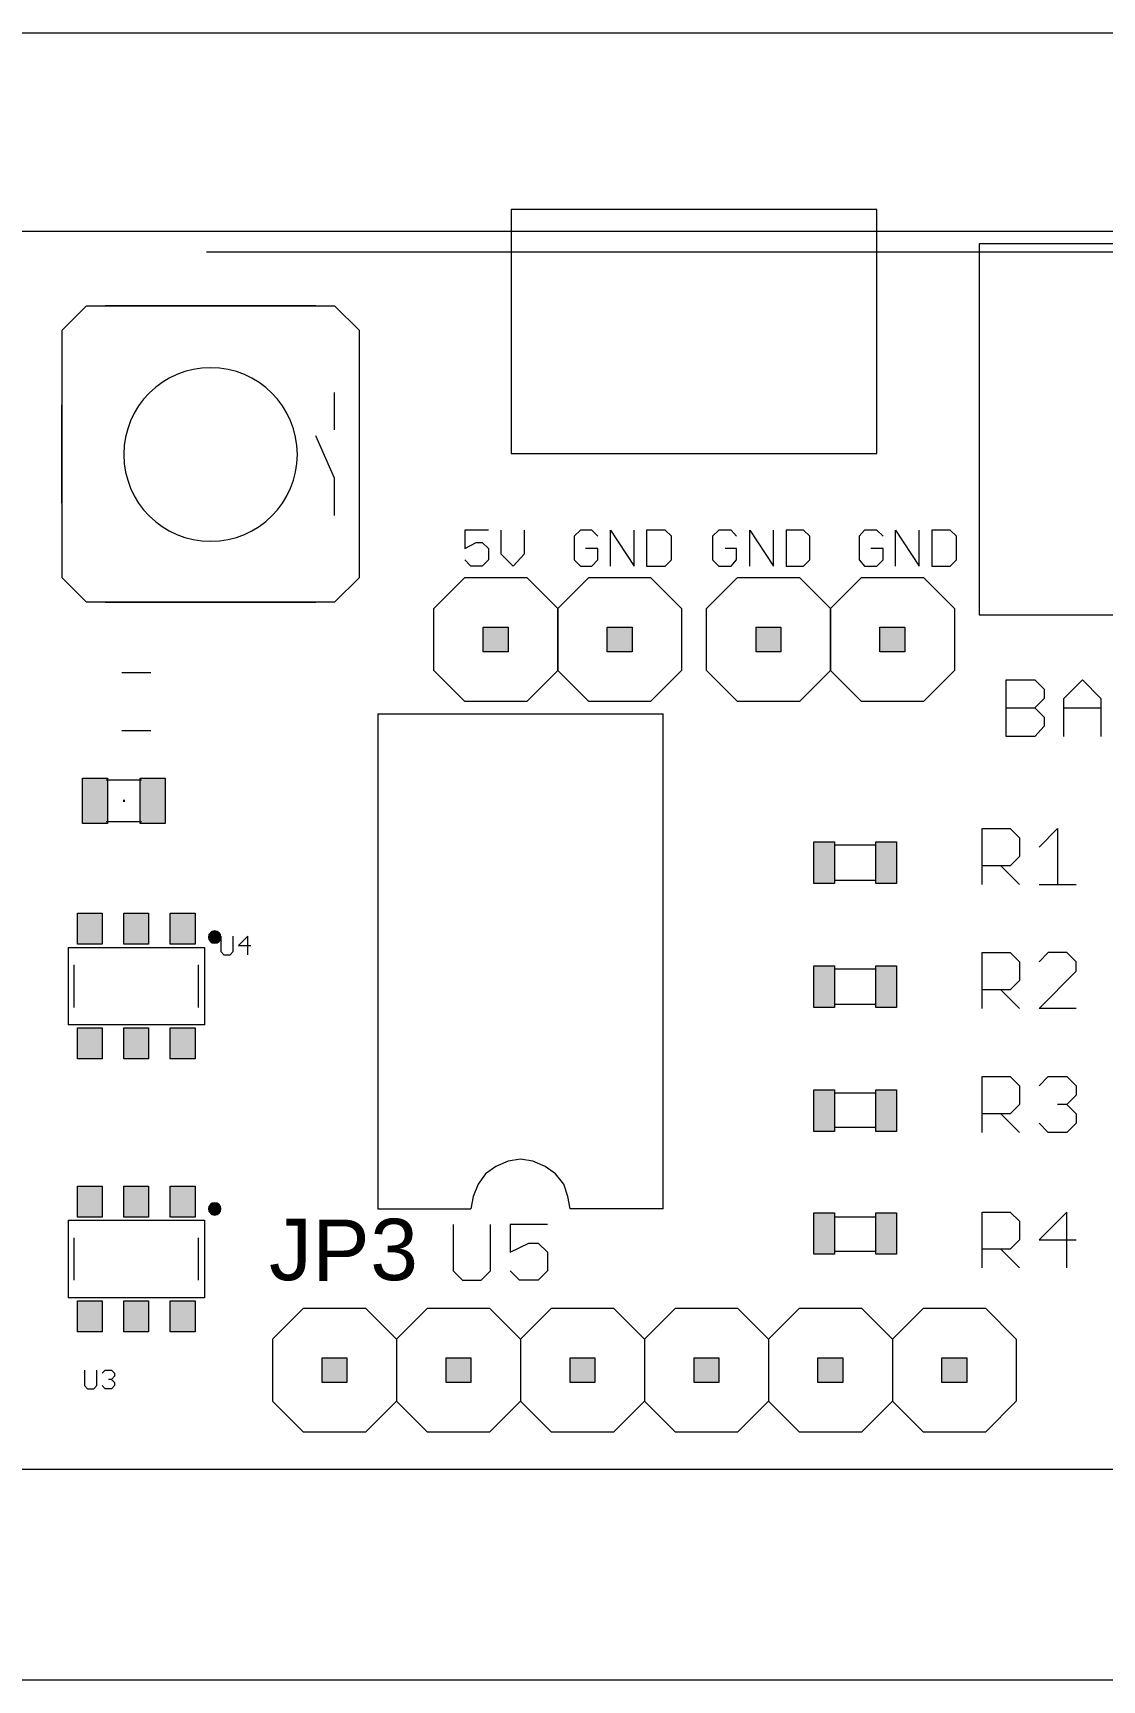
# Model space of a CAD drawing. Header units: inches. Extents: x 0.3 to 10.7, y 0.3 to 8.2.
# Drawn here: x 5.192 to 6.054, y 3.586 to 4.914 of the extents above; entities that cross this region are included whole.
import ezdxf

# ---------------------------------------------------------------- set-up
doc = ezdxf.new("R2010")
doc.units = ezdxf.units.IN
doc.header["$MEASUREMENT"] = 0
doc.layers.add('Layer 1', color=7, linetype='Continuous')

# ---------------------------------------------------------------- blocks, each defined once
blk = doc.blocks.new('block 4')
at = {"layer": 'Layer 1', "true_color": 0x808080}
h = blk.add_hatch(color=8, dxfattribs=at)
h.dxf.hatch_style = 2
h.paths.add_polyline_path([(5.555, 4.435), (5.575, 4.435), (5.575, 4.415), (5.555, 4.415)])
h = blk.add_hatch(color=8, dxfattribs=at)
h.dxf.hatch_style = 2
h.paths.add_polyline_path([(5.655, 4.435), (5.675, 4.435), (5.675, 4.415), (5.655, 4.415)])
h = blk.add_hatch(color=8, dxfattribs=at)
h.dxf.hatch_style = 2
h.paths.add_polyline_path([(5.775, 4.435), (5.795, 4.435), (5.795, 4.415), (5.775, 4.415)])
h = blk.add_hatch(color=8, dxfattribs=at)
h.dxf.hatch_style = 2
h.paths.add_polyline_path([(5.875, 4.435), (5.895, 4.435), (5.895, 4.415), (5.875, 4.415)])
h = blk.add_hatch(color=8, dxfattribs=at)
h.dxf.hatch_style = 2
h.paths.add_polyline_path([(5.2317, 4.3133), (5.2517, 4.3133), (5.2517, 4.2767), (5.2317, 4.2767)])
h = blk.add_hatch(color=8, dxfattribs=at)
h.dxf.hatch_style = 2
h.paths.add_polyline_path([(5.2783, 4.3133), (5.2983, 4.3133), (5.2983, 4.2767), (5.2783, 4.2767)])
h = blk.add_hatch(color=8, dxfattribs=at)
h.dxf.hatch_style = 2
h.paths.add_polyline_path([(5.8217, 4.2617), (5.8383, 4.2617), (5.8383, 4.2283), (5.8217, 4.2283)])
h = blk.add_hatch(color=8, dxfattribs=at)
h.dxf.hatch_style = 2
h.paths.add_polyline_path([(5.8717, 4.2617), (5.8883, 4.2617), (5.8883, 4.2283), (5.8717, 4.2283)])
h = blk.add_hatch(color=8, dxfattribs=at)
h.dxf.hatch_style = 2
h.paths.add_polyline_path([(5.2275, 4.2042), (5.2475, 4.2042), (5.2475, 4.1792), (5.2275, 4.1792)])
h = blk.add_hatch(color=8, dxfattribs=at)
h.dxf.hatch_style = 2
h.paths.add_polyline_path([(5.265, 4.2042), (5.285, 4.2042), (5.285, 4.1792), (5.265, 4.1792)])
h = blk.add_hatch(color=8, dxfattribs=at)
h.dxf.hatch_style = 2
h.paths.add_polyline_path([(5.3025, 4.2042), (5.3225, 4.2042), (5.3225, 4.1792), (5.3025, 4.1792)])
h = blk.add_hatch(color=8, dxfattribs=at)
edge = h.paths.add_edge_path()
edge.add_spline(control_points=[(5.3433, 4.185), (5.3433, 4.1822), (5.3411, 4.18), (5.3383, 4.18), (5.3356, 4.18), (5.3333, 4.1822), (5.3333, 4.185), (5.3333, 4.1878), (5.3356, 4.19), (5.3383, 4.19), (5.3411, 4.19), (5.3433, 4.1878), (5.3433, 4.185)], knot_values=[0, 0, 0, 0, 1, 1, 1, 2, 2, 2, 3, 3, 3, 4, 4, 4, 4], degree=3, periodic=1)
h = blk.add_hatch(color=8, dxfattribs=at)
h.dxf.hatch_style = 2
h.paths.add_polyline_path([(5.8217, 4.1617), (5.8383, 4.1617), (5.8383, 4.1283), (5.8217, 4.1283)])
h = blk.add_hatch(color=8, dxfattribs=at)
h.dxf.hatch_style = 2
h.paths.add_polyline_path([(5.8717, 4.1617), (5.8883, 4.1617), (5.8883, 4.1283), (5.8717, 4.1283)])
h = blk.add_hatch(color=8, dxfattribs=at)
h.dxf.hatch_style = 2
h.paths.add_polyline_path([(5.2275, 4.1117), (5.2475, 4.1117), (5.2475, 4.0867), (5.2275, 4.0867)])
h = blk.add_hatch(color=8, dxfattribs=at)
h.dxf.hatch_style = 2
h.paths.add_polyline_path([(5.265, 4.1117), (5.285, 4.1117), (5.285, 4.0867), (5.265, 4.0867)])
h = blk.add_hatch(color=8, dxfattribs=at)
h.dxf.hatch_style = 2
h.paths.add_polyline_path([(5.3025, 4.1117), (5.3225, 4.1117), (5.3225, 4.0867), (5.3025, 4.0867)])
h = blk.add_hatch(color=8, dxfattribs=at)
h.dxf.hatch_style = 2
h.paths.add_polyline_path([(5.8217, 4.0617), (5.8383, 4.0617), (5.8383, 4.0283), (5.8217, 4.0283)])
h = blk.add_hatch(color=8, dxfattribs=at)
h.dxf.hatch_style = 2
h.paths.add_polyline_path([(5.8717, 4.0617), (5.8883, 4.0617), (5.8883, 4.0283), (5.8717, 4.0283)])
h = blk.add_hatch(color=8, dxfattribs=at)
h.dxf.hatch_style = 2
h.paths.add_polyline_path([(5.2275, 3.9842), (5.2475, 3.9842), (5.2475, 3.9592), (5.2275, 3.9592)])
h = blk.add_hatch(color=8, dxfattribs=at)
h.dxf.hatch_style = 2
h.paths.add_polyline_path([(5.265, 3.9842), (5.285, 3.9842), (5.285, 3.9592), (5.265, 3.9592)])
h = blk.add_hatch(color=8, dxfattribs=at)
h.dxf.hatch_style = 2
h.paths.add_polyline_path([(5.3025, 3.9842), (5.3225, 3.9842), (5.3225, 3.9592), (5.3025, 3.9592)])
h = blk.add_hatch(color=8, dxfattribs=at)
edge = h.paths.add_edge_path()
edge.add_spline(control_points=[(5.3433, 3.9658), (5.3433, 3.9631), (5.3411, 3.9608), (5.3383, 3.9608), (5.3356, 3.9608), (5.3333, 3.9631), (5.3333, 3.9658), (5.3333, 3.9686), (5.3356, 3.9708), (5.3383, 3.9708), (5.3411, 3.9708), (5.3433, 3.9686), (5.3433, 3.9658)], knot_values=[0, 0, 0, 0, 1, 1, 1, 2, 2, 2, 3, 3, 3, 4, 4, 4, 4], degree=3, periodic=1)
h = blk.add_hatch(color=8, dxfattribs=at)
h.dxf.hatch_style = 2
h.paths.add_polyline_path([(5.8217, 3.9625), (5.8383, 3.9625), (5.8383, 3.9292), (5.8217, 3.9292)])
h = blk.add_hatch(color=8, dxfattribs=at)
h.dxf.hatch_style = 2
h.paths.add_polyline_path([(5.8717, 3.9625), (5.8883, 3.9625), (5.8883, 3.9292), (5.8717, 3.9292)])
h = blk.add_hatch(color=8, dxfattribs=at)
h.dxf.hatch_style = 2
h.paths.add_polyline_path([(5.2275, 3.8917), (5.2475, 3.8917), (5.2475, 3.8667), (5.2275, 3.8667)])
h = blk.add_hatch(color=8, dxfattribs=at)
h.dxf.hatch_style = 2
h.paths.add_polyline_path([(5.265, 3.8917), (5.285, 3.8917), (5.285, 3.8667), (5.265, 3.8667)])
h = blk.add_hatch(color=8, dxfattribs=at)
h.dxf.hatch_style = 2
h.paths.add_polyline_path([(5.3025, 3.8917), (5.3225, 3.8917), (5.3225, 3.8667), (5.3025, 3.8667)])
h = blk.add_hatch(color=8, dxfattribs=at)
h.dxf.hatch_style = 2
h.paths.add_polyline_path([(5.425, 3.8458), (5.445, 3.8458), (5.445, 3.8258), (5.425, 3.8258)])
h = blk.add_hatch(color=8, dxfattribs=at)
h.dxf.hatch_style = 2
h.paths.add_polyline_path([(5.525, 3.8458), (5.545, 3.8458), (5.545, 3.8258), (5.525, 3.8258)])
h = blk.add_hatch(color=8, dxfattribs=at)
h.dxf.hatch_style = 2
h.paths.add_polyline_path([(5.625, 3.8458), (5.645, 3.8458), (5.645, 3.8258), (5.625, 3.8258)])
h = blk.add_hatch(color=8, dxfattribs=at)
h.dxf.hatch_style = 2
h.paths.add_polyline_path([(5.725, 3.8458), (5.745, 3.8458), (5.745, 3.8258), (5.725, 3.8258)])
h = blk.add_hatch(color=8, dxfattribs=at)
h.dxf.hatch_style = 2
h.paths.add_polyline_path([(5.825, 3.8458), (5.845, 3.8458), (5.845, 3.8258), (5.825, 3.8258)])
h = blk.add_hatch(color=8, dxfattribs=at)
h.dxf.hatch_style = 2
h.paths.add_polyline_path([(5.925, 3.8458), (5.945, 3.8458), (5.945, 3.8258), (5.925, 3.8258)])
at = {"layer": 'Layer 1', "lineweight": 0}
for points in [[(3.435, 4.9142), (7.5642, 4.9142), (7.5642, 3.5858), (3.435, 3.5858), (3.435, 4.9142)], [(3.4358, 4.7542), (7.4342, 4.7542)], [(5.555, 4.435), (5.575, 4.435), (5.575, 4.415), (5.555, 4.415), (5.555, 4.435)], [(5.555, 4.435), (5.575, 4.435), (5.575, 4.415), (5.555, 4.415), (5.555, 4.435)], [(5.655, 4.435), (5.675, 4.435), (5.675, 4.415), (5.655, 4.415), (5.655, 4.435)], [(5.655, 4.435), (5.675, 4.435), (5.675, 4.415), (5.655, 4.415), (5.655, 4.435)], [(5.775, 4.435), (5.795, 4.435), (5.795, 4.415), (5.775, 4.415), (5.775, 4.435)], [(5.775, 4.435), (5.795, 4.435), (5.795, 4.415), (5.775, 4.415), (5.775, 4.435)], [(5.875, 4.435), (5.895, 4.435), (5.895, 4.415), (5.875, 4.415), (5.875, 4.435)], [(5.875, 4.435), (5.895, 4.435), (5.895, 4.415), (5.875, 4.415), (5.875, 4.435)], [(5.2317, 4.3133), (5.2517, 4.3133), (5.2517, 4.2767), (5.2317, 4.2767), (5.2317, 4.3133)], [(5.2317, 4.3133), (5.2517, 4.3133), (5.2517, 4.2767), (5.2317, 4.2767), (5.2317, 4.3133)], [(5.2783, 4.3133), (5.2983, 4.3133), (5.2983, 4.2767), (5.2783, 4.2767), (5.2783, 4.3133)], [(5.2783, 4.3133), (5.2983, 4.3133), (5.2983, 4.2767), (5.2783, 4.2767), (5.2783, 4.3133)], [(5.8217, 4.2617), (5.8383, 4.2617), (5.8383, 4.2283), (5.8217, 4.2283), (5.8217, 4.2617)], [(5.8217, 4.2617), (5.8383, 4.2617), (5.8383, 4.2283), (5.8217, 4.2283), (5.8217, 4.2617)], [(5.8717, 4.2617), (5.8883, 4.2617), (5.8883, 4.2283), (5.8717, 4.2283), (5.8717, 4.2617)], [(5.8717, 4.2617), (5.8883, 4.2617), (5.8883, 4.2283), (5.8717, 4.2283), (5.8717, 4.2617)], [(5.2275, 4.2042), (5.2475, 4.2042), (5.2475, 4.1792), (5.2275, 4.1792), (5.2275, 4.2042)], [(5.2275, 4.2042), (5.2475, 4.2042), (5.2475, 4.1792), (5.2275, 4.1792), (5.2275, 4.2042)], [(5.265, 4.2042), (5.285, 4.2042), (5.285, 4.1792), (5.265, 4.1792), (5.265, 4.2042)], [(5.265, 4.2042), (5.285, 4.2042), (5.285, 4.1792), (5.265, 4.1792), (5.265, 4.2042)], [(5.3025, 4.2042), (5.3225, 4.2042), (5.3225, 4.1792), (5.3025, 4.1792), (5.3025, 4.2042)], [(5.3025, 4.2042), (5.3225, 4.2042), (5.3225, 4.1792), (5.3025, 4.1792), (5.3025, 4.2042)], [(5.8217, 4.1617), (5.8383, 4.1617), (5.8383, 4.1283), (5.8217, 4.1283), (5.8217, 4.1617)], [(5.8217, 4.1617), (5.8383, 4.1617), (5.8383, 4.1283), (5.8217, 4.1283), (5.8217, 4.1617)], [(5.8717, 4.1617), (5.8883, 4.1617), (5.8883, 4.1283), (5.8717, 4.1283), (5.8717, 4.1617)], [(5.8717, 4.1617), (5.8883, 4.1617), (5.8883, 4.1283), (5.8717, 4.1283), (5.8717, 4.1617)], [(5.2275, 4.1117), (5.2475, 4.1117), (5.2475, 4.0867), (5.2275, 4.0867), (5.2275, 4.1117)], [(5.2275, 4.1117), (5.2475, 4.1117), (5.2475, 4.0867), (5.2275, 4.0867), (5.2275, 4.1117)], [(5.265, 4.1117), (5.285, 4.1117), (5.285, 4.0867), (5.265, 4.0867), (5.265, 4.1117)], [(5.265, 4.1117), (5.285, 4.1117), (5.285, 4.0867), (5.265, 4.0867), (5.265, 4.1117)], [(5.3025, 4.1117), (5.3225, 4.1117), (5.3225, 4.0867), (5.3025, 4.0867), (5.3025, 4.1117)], [(5.3025, 4.1117), (5.3225, 4.1117), (5.3225, 4.0867), (5.3025, 4.0867), (5.3025, 4.1117)], [(5.8217, 4.0617), (5.8383, 4.0617), (5.8383, 4.0283), (5.8217, 4.0283), (5.8217, 4.0617)], [(5.8217, 4.0617), (5.8383, 4.0617), (5.8383, 4.0283), (5.8217, 4.0283), (5.8217, 4.0617)], [(5.8717, 4.0617), (5.8883, 4.0617), (5.8883, 4.0283), (5.8717, 4.0283), (5.8717, 4.0617)], [(5.8717, 4.0617), (5.8883, 4.0617), (5.8883, 4.0283), (5.8717, 4.0283), (5.8717, 4.0617)], [(5.2275, 3.9842), (5.2475, 3.9842), (5.2475, 3.9592), (5.2275, 3.9592), (5.2275, 3.9842)], [(5.2275, 3.9842), (5.2475, 3.9842), (5.2475, 3.9592), (5.2275, 3.9592), (5.2275, 3.9842)], [(5.265, 3.9842), (5.285, 3.9842), (5.285, 3.9592), (5.265, 3.9592), (5.265, 3.9842)], [(5.265, 3.9842), (5.285, 3.9842), (5.285, 3.9592), (5.265, 3.9592), (5.265, 3.9842)], [(5.3025, 3.9842), (5.3225, 3.9842), (5.3225, 3.9592), (5.3025, 3.9592), (5.3025, 3.9842)], [(5.3025, 3.9842), (5.3225, 3.9842), (5.3225, 3.9592), (5.3025, 3.9592), (5.3025, 3.9842)], [(5.8217, 3.9625), (5.8383, 3.9625), (5.8383, 3.9292), (5.8217, 3.9292), (5.8217, 3.9625)], [(5.8217, 3.9625), (5.8383, 3.9625), (5.8383, 3.9292), (5.8217, 3.9292), (5.8217, 3.9625)], [(5.8717, 3.9625), (5.8883, 3.9625), (5.8883, 3.9292), (5.8717, 3.9292), (5.8717, 3.9625)], [(5.8717, 3.9625), (5.8883, 3.9625), (5.8883, 3.9292), (5.8717, 3.9292), (5.8717, 3.9625)], [(5.2275, 3.8917), (5.2475, 3.8917), (5.2475, 3.8667), (5.2275, 3.8667), (5.2275, 3.8917)], [(5.2275, 3.8917), (5.2475, 3.8917), (5.2475, 3.8667), (5.2275, 3.8667), (5.2275, 3.8917)], [(5.265, 3.8917), (5.285, 3.8917), (5.285, 3.8667), (5.265, 3.8667), (5.265, 3.8917)], [(5.265, 3.8917), (5.285, 3.8917), (5.285, 3.8667), (5.265, 3.8667), (5.265, 3.8917)], [(5.3025, 3.8917), (5.3225, 3.8917), (5.3225, 3.8667), (5.3025, 3.8667), (5.3025, 3.8917)], [(5.3025, 3.8917), (5.3225, 3.8917), (5.3225, 3.8667), (5.3025, 3.8667), (5.3025, 3.8917)], [(5.425, 3.8458), (5.445, 3.8458), (5.445, 3.8258), (5.425, 3.8258), (5.425, 3.8458)], [(5.425, 3.8458), (5.445, 3.8458), (5.445, 3.8258), (5.425, 3.8258), (5.425, 3.8458)], [(5.525, 3.8458), (5.545, 3.8458), (5.545, 3.8258), (5.525, 3.8258), (5.525, 3.8458)], [(5.525, 3.8458), (5.545, 3.8458), (5.545, 3.8258), (5.525, 3.8258), (5.525, 3.8458)], [(5.625, 3.8458), (5.645, 3.8458), (5.645, 3.8258), (5.625, 3.8258), (5.625, 3.8458)], [(5.625, 3.8458), (5.645, 3.8458), (5.645, 3.8258), (5.625, 3.8258), (5.625, 3.8458)], [(5.725, 3.8458), (5.745, 3.8458), (5.745, 3.8258), (5.725, 3.8258), (5.725, 3.8458)], [(5.725, 3.8458), (5.745, 3.8458), (5.745, 3.8258), (5.725, 3.8258), (5.725, 3.8458)], [(5.825, 3.8458), (5.845, 3.8458), (5.845, 3.8258), (5.825, 3.8258), (5.825, 3.8458)], [(5.825, 3.8458), (5.845, 3.8458), (5.845, 3.8258), (5.825, 3.8258), (5.825, 3.8458)], [(5.925, 3.8458), (5.945, 3.8458), (5.945, 3.8258), (5.925, 3.8258), (5.925, 3.8458)], [(5.925, 3.8458), (5.945, 3.8458), (5.945, 3.8258), (5.925, 3.8258), (5.925, 3.8458)], [(3.4358, 3.7558), (7.4342, 3.7558)]]:
    blk.add_lwpolyline(points, dxfattribs=at)
at = {"layer": 'Layer 1', "color": 8, "lineweight": 20, "true_color": 0x808080}
for points in [[(5.8725, 4.7717), (5.5775, 4.7717)], [(5.5775, 4.7717), (5.5775, 4.575)], [(5.8725, 4.575), (5.8725, 4.7717)], [(6.1183, 4.7375), (5.3317, 4.7375)], [(5.235, 4.6942), (5.215, 4.6742)], [(5.235, 4.6942), (5.435, 4.6942)], [(5.42, 4.6942), (5.25, 4.6942)], [(5.435, 4.6942), (5.455, 4.6742)], [(5.215, 4.6742), (5.215, 4.475)], [(5.455, 4.475), (5.455, 4.6742)], [(5.435, 4.5942), (5.435, 4.6242)], [(5.215, 4.535), (5.215, 4.6142)], [(5.455, 4.5342), (5.455, 4.6142)], [(5.435, 4.555), (5.42, 4.5892)], [(5.5775, 4.575), (5.8725, 4.575)], [(5.435, 4.525), (5.435, 4.555)], [(5.215, 4.475), (5.235, 4.455)], [(5.435, 4.455), (5.455, 4.475)], [(5.435, 4.455), (5.235, 4.455)], [(5.25, 4.455), (5.42, 4.455)], [(5.225, 4.1283), (5.225, 4.1625)], [(5.325, 4.1625), (5.325, 4.1283)], [(5.225, 3.9083), (5.225, 3.9425)], [(5.325, 3.9425), (5.325, 3.9083)]]:
    blk.add_lwpolyline(points, dxfattribs=at)
at = {"layer": 'Layer 1', "color": 8, "lineweight": 13, "true_color": 0x808080}
for points in [[(6.655, 4.7442), (5.955, 4.7442)], [(5.955, 4.7442), (5.955, 4.445)], [(5.515, 4.45), (5.54, 4.475)], [(5.515, 4.45), (5.54, 4.475)], [(5.54, 4.475), (5.59, 4.475)], [(5.54, 4.475), (5.59, 4.475)], [(5.59, 4.475), (5.615, 4.45)], [(5.59, 4.475), (5.615, 4.45)], [(5.615, 4.45), (5.64, 4.475)], [(5.615, 4.45), (5.64, 4.475)], [(5.64, 4.475), (5.69, 4.475)], [(5.64, 4.475), (5.69, 4.475)], [(5.69, 4.475), (5.715, 4.45)], [(5.69, 4.475), (5.715, 4.45)], [(5.735, 4.45), (5.76, 4.475)], [(5.735, 4.45), (5.76, 4.475)], [(5.76, 4.475), (5.81, 4.475)], [(5.76, 4.475), (5.81, 4.475)], [(5.81, 4.475), (5.835, 4.45)], [(5.81, 4.475), (5.835, 4.45)], [(5.835, 4.45), (5.86, 4.475)], [(5.835, 4.45), (5.86, 4.475)], [(5.86, 4.475), (5.91, 4.475)], [(5.86, 4.475), (5.91, 4.475)], [(5.91, 4.475), (5.935, 4.45)], [(5.91, 4.475), (5.935, 4.45)], [(5.515, 4.4), (5.515, 4.45)], [(5.515, 4.4), (5.515, 4.45)], [(5.615, 4.4), (5.615, 4.45)], [(5.615, 4.45), (5.615, 4.4)], [(5.715, 4.45), (5.715, 4.4)], [(5.715, 4.45), (5.715, 4.4)], [(5.735, 4.4), (5.735, 4.45)], [(5.735, 4.4), (5.735, 4.45)], [(5.835, 4.4), (5.835, 4.45)], [(5.835, 4.45), (5.835, 4.4)], [(5.935, 4.45), (5.935, 4.4)], [(5.935, 4.45), (5.935, 4.4)], [(5.955, 4.445), (6.655, 4.445)], [(5.54, 4.375), (5.515, 4.4)], [(5.54, 4.375), (5.515, 4.4)], [(5.615, 4.4), (5.59, 4.375)], [(5.615, 4.4), (5.59, 4.375)], [(5.64, 4.375), (5.615, 4.4)], [(5.64, 4.375), (5.615, 4.4)], [(5.715, 4.4), (5.69, 4.375)], [(5.715, 4.4), (5.69, 4.375)], [(5.76, 4.375), (5.735, 4.4)], [(5.76, 4.375), (5.735, 4.4)], [(5.835, 4.4), (5.81, 4.375)], [(5.835, 4.4), (5.81, 4.375)], [(5.86, 4.375), (5.835, 4.4)], [(5.86, 4.375), (5.835, 4.4)], [(5.935, 4.4), (5.91, 4.375)], [(5.935, 4.4), (5.91, 4.375)], [(5.59, 4.375), (5.54, 4.375)], [(5.59, 4.375), (5.54, 4.375)], [(5.69, 4.375), (5.64, 4.375)], [(5.69, 4.375), (5.64, 4.375)], [(5.81, 4.375), (5.76, 4.375)], [(5.81, 4.375), (5.76, 4.375)], [(5.91, 4.375), (5.86, 4.375)], [(5.91, 4.375), (5.86, 4.375)], [(5.9575, 4.2275), (5.9575, 4.2725)], [(5.9575, 4.2725), (5.98, 4.2725)], [(5.98, 4.2725), (5.9875, 4.265)], [(5.9875, 4.265), (5.9875, 4.25)], [(6.0033, 4.2575), (6.0183, 4.2725)], [(6.0183, 4.2725), (6.0183, 4.2275)], [(5.98, 4.2425), (5.9575, 4.2425)], [(5.9725, 4.2425), (5.9875, 4.2275)], [(5.9875, 4.25), (5.98, 4.2425)], [(6.0033, 4.2275), (6.0333, 4.2275)], [(5.9575, 4.1275), (5.9575, 4.1725)], [(5.9575, 4.1725), (5.98, 4.1725)], [(5.98, 4.1725), (5.9875, 4.165)], [(6.0108, 4.1725), (6.0033, 4.165)], [(6.0258, 4.1725), (6.0108, 4.1725)], [(6.0333, 4.165), (6.0258, 4.1725)], [(5.9875, 4.165), (5.9875, 4.15)], [(6.0333, 4.1575), (6.0333, 4.165)], [(5.9875, 4.15), (5.98, 4.1425)], [(6.0033, 4.1275), (6.0333, 4.1575)], [(5.98, 4.1425), (5.9575, 4.1425)], [(5.9725, 4.1425), (5.9875, 4.1275)], [(6.0333, 4.1275), (6.0033, 4.1275)], [(5.9575, 4.0275), (5.9575, 4.0725)], [(5.9575, 4.0725), (5.98, 4.0725)], [(5.98, 4.0725), (5.9875, 4.065)], [(5.9875, 4.065), (5.9875, 4.05)], [(6.0033, 4.065), (6.0108, 4.0725)], [(6.0108, 4.0725), (6.0258, 4.0725)], [(6.0258, 4.0725), (6.0333, 4.065)], [(6.0333, 4.065), (6.0333, 4.0575)], [(6.0333, 4.0575), (6.0258, 4.05)], [(5.98, 4.0425), (5.9575, 4.0425)], [(5.9725, 4.0425), (5.9875, 4.0275)], [(5.9875, 4.05), (5.98, 4.0425)], [(6.0258, 4.05), (6.0183, 4.05)], [(6.0258, 4.05), (6.0333, 4.0425)], [(6.0333, 4.0425), (6.0333, 4.035)], [(6.0108, 4.0275), (6.0033, 4.035)], [(6.0258, 4.0275), (6.0108, 4.0275)], [(6.0333, 4.035), (6.0258, 4.0275)], [(5.9575, 3.9183), (5.9575, 3.9633)], [(5.9575, 3.9633), (5.98, 3.9633)], [(5.98, 3.9633), (5.9875, 3.9558)], [(6.0258, 3.9633), (6.0033, 3.9408)], [(6.0258, 3.9183), (6.0258, 3.9633)], [(5.5308, 3.9533), (5.5308, 3.9158)], [(5.5608, 3.9158), (5.5608, 3.9533)], [(5.6067, 3.9533), (5.5767, 3.9533)], [(5.5767, 3.9533), (5.5767, 3.9308)], [(5.9875, 3.9558), (5.9875, 3.9408)], [(5.5767, 3.9308), (5.5917, 3.9383)], [(5.5917, 3.9383), (5.5992, 3.9383)], [(5.5992, 3.9383), (5.6067, 3.9308)], [(5.98, 3.9333), (5.9575, 3.9333)], [(5.9725, 3.9333), (5.9875, 3.9183)], [(5.9875, 3.9408), (5.98, 3.9333)], [(6.0033, 3.9408), (6.0333, 3.9408)], [(5.6067, 3.9308), (5.6067, 3.9158)], [(5.5308, 3.9158), (5.5383, 3.9083)], [(5.5383, 3.9083), (5.5533, 3.9083)], [(5.5533, 3.9083), (5.5608, 3.9158)], [(5.5842, 3.9083), (5.5767, 3.9158)], [(5.5992, 3.9083), (5.5842, 3.9083)], [(5.6067, 3.9158), (5.5992, 3.9083)]]:
    blk.add_lwpolyline(points, dxfattribs=at)
at = {"layer": 'Layer 1', "color": 8, "lineweight": 9, "true_color": 0x808080}
for points in [[(5.5592, 4.5133), (5.54, 4.5133)], [(5.54, 4.5133), (5.54, 4.4983)], [(5.54, 4.4983), (5.5492, 4.5033)], [(5.5492, 4.5033), (5.5542, 4.5033)], [(5.5542, 4.5033), (5.5592, 4.4983)], [(5.5692, 4.5133), (5.5692, 4.4942)], [(5.5883, 4.4942), (5.5883, 4.5133)], [(5.6333, 4.5133), (5.6283, 4.5083)], [(5.6283, 4.5083), (5.6283, 4.4892)], [(5.6425, 4.5133), (5.6333, 4.5133)], [(5.6475, 4.5083), (5.6425, 4.5133)], [(5.6575, 4.4842), (5.6575, 4.5133)], [(5.6575, 4.5133), (5.6767, 4.4842)], [(5.6767, 4.4842), (5.6767, 4.5133)], [(5.6867, 4.5133), (5.6867, 4.4842)], [(5.7017, 4.5133), (5.6867, 4.5133)], [(5.7067, 4.5083), (5.7017, 4.5133)], [(5.7067, 4.4892), (5.7067, 4.5083)], [(5.745, 4.5133), (5.74, 4.5083)], [(5.74, 4.5083), (5.74, 4.4892)], [(5.755, 4.5133), (5.745, 4.5133)], [(5.7592, 4.5083), (5.755, 4.5133)], [(5.77, 4.4842), (5.77, 4.5133)], [(5.77, 4.5133), (5.7892, 4.4842)], [(5.7892, 4.4842), (5.7892, 4.5133)], [(5.7992, 4.5133), (5.7992, 4.4842)], [(5.8133, 4.5133), (5.7992, 4.5133)], [(5.8183, 4.5083), (5.8133, 4.5133)], [(5.8183, 4.4892), (5.8183, 4.5083)], [(5.8625, 4.5133), (5.8583, 4.5083)], [(5.8583, 4.5083), (5.8583, 4.4892)], [(5.8725, 4.5133), (5.8625, 4.5133)], [(5.8775, 4.5083), (5.8725, 4.5133)], [(5.8875, 4.4842), (5.8875, 4.5133)], [(5.8875, 4.5133), (5.9067, 4.4842)], [(5.9067, 4.4842), (5.9067, 4.5133)], [(5.9167, 4.5133), (5.9167, 4.4842)], [(5.9317, 4.5133), (5.9167, 4.5133)], [(5.9367, 4.5083), (5.9317, 4.5133)], [(5.9367, 4.4892), (5.9367, 4.5083)], [(5.5592, 4.4983), (5.5592, 4.4892)], [(5.5692, 4.4942), (5.5792, 4.4842)], [(5.5792, 4.4842), (5.5883, 4.4942)], [(5.6475, 4.4983), (5.6375, 4.4983)], [(5.6475, 4.4892), (5.6475, 4.4983)], [(5.7592, 4.4983), (5.75, 4.4983)], [(5.7592, 4.4892), (5.7592, 4.4983)], [(5.8775, 4.4983), (5.8675, 4.4983)], [(5.8775, 4.4892), (5.8775, 4.4983)], [(5.545, 4.4842), (5.54, 4.4892)], [(5.5542, 4.4842), (5.545, 4.4842)], [(5.5592, 4.4892), (5.5542, 4.4842)], [(5.6283, 4.4892), (5.6333, 4.4842)], [(5.6333, 4.4842), (5.6425, 4.4842)], [(5.6425, 4.4842), (5.6475, 4.4892)], [(5.6867, 4.4842), (5.7017, 4.4842)], [(5.7017, 4.4842), (5.7067, 4.4892)], [(5.74, 4.4892), (5.745, 4.4842)], [(5.745, 4.4842), (5.755, 4.4842)], [(5.755, 4.4842), (5.7592, 4.4892)], [(5.7992, 4.4842), (5.8133, 4.4842)], [(5.8133, 4.4842), (5.8183, 4.4892)], [(5.8583, 4.4892), (5.8625, 4.4842)], [(5.8625, 4.4842), (5.8725, 4.4842)], [(5.8725, 4.4842), (5.8775, 4.4892)], [(5.9167, 4.4842), (5.9317, 4.4842)], [(5.9317, 4.4842), (5.9367, 4.4892)], [(5.9767, 4.3467), (5.9767, 4.3925)], [(5.9767, 4.3925), (6, 4.3925)], [(6, 4.3925), (6.0075, 4.385)], [(6.0075, 4.385), (6.0075, 4.3775)], [(6.0233, 4.3775), (6.0383, 4.3925)], [(6.0383, 4.3925), (6.0533, 4.3775)], [(6.0075, 4.3775), (6, 4.37)], [(6.0233, 4.3467), (6.0233, 4.3775)], [(6.0533, 4.3775), (6.0533, 4.3467)], [(5.9767, 4.37), (6, 4.37)], [(6, 4.37), (6.0075, 4.3625)], [(6.0075, 4.3625), (6.0075, 4.355)], [(6.0233, 4.37), (6.0533, 4.37)], [(6, 4.3467), (5.9767, 4.3467)], [(6.0075, 4.355), (6, 4.3467)], [(5.2508, 4.3117), (5.2792, 4.3117)], [(5.2508, 4.2783), (5.2792, 4.2783)]]:
    blk.add_lwpolyline(points, dxfattribs=at)
at = {"layer": 'Layer 1', "color": 8, "lineweight": 18, "true_color": 0x808080}
for points in [[(5.2633, 4.3983), (5.2867, 4.3983)], [(5.47, 4.365), (5.47, 3.9658)], [(5.47, 4.365), (5.7, 4.365)], [(5.7, 3.9658), (5.7, 4.365)], [(5.2633, 4.3517), (5.2867, 4.3517)], [(5.8717, 4.2592), (5.8383, 4.2592)], [(5.8383, 4.2308), (5.8717, 4.2308)], [(5.22, 4.1767), (5.33, 4.1767)], [(5.22, 4.1767), (5.22, 4.1142)], [(5.33, 4.1767), (5.33, 4.1142)], [(5.8717, 4.1592), (5.8383, 4.1592)], [(5.8383, 4.1308), (5.8717, 4.1308)], [(5.33, 4.1142), (5.22, 4.1142)], [(5.8717, 4.0592), (5.8383, 4.0592)], [(5.8383, 4.0317), (5.8717, 4.0317)], [(5.625, 3.9658), (5.6233, 3.9758), (5.62, 3.9858), (5.6133, 3.9942), (5.605, 4), (5.595, 4.0042), (5.585, 4.0058), (5.575, 4.0042), (5.565, 4), (5.5567, 3.9942), (5.5508, 3.9858), (5.5467, 3.9758), (5.545, 3.9658)], [(5.47, 3.9658), (5.545, 3.9658)], [(5.7, 3.9658), (5.625, 3.9658)], [(5.8717, 3.9592), (5.8383, 3.9592)], [(5.22, 3.9567), (5.33, 3.9567)], [(5.22, 3.9567), (5.22, 3.8942)], [(5.33, 3.9567), (5.33, 3.8942)], [(5.8383, 3.9317), (5.8717, 3.9317)], [(5.33, 3.8942), (5.22, 3.8942)], [(5.41, 3.8858), (5.385, 3.8608)], [(5.41, 3.8858), (5.46, 3.8858)], [(5.46, 3.8858), (5.485, 3.8608)], [(5.485, 3.8608), (5.51, 3.8858)], [(5.51, 3.8858), (5.56, 3.8858)], [(5.56, 3.8858), (5.585, 3.8608)], [(5.585, 3.8608), (5.61, 3.8858)], [(5.61, 3.8858), (5.66, 3.8858)], [(5.66, 3.8858), (5.685, 3.8608)], [(5.71, 3.8858), (5.685, 3.8608)], [(5.71, 3.8858), (5.76, 3.8858)], [(5.76, 3.8858), (5.785, 3.8608)], [(5.785, 3.8608), (5.81, 3.8858)], [(5.81, 3.8858), (5.86, 3.8858)], [(5.86, 3.8858), (5.885, 3.8608)], [(5.91, 3.8858), (5.885, 3.8608)], [(5.91, 3.8858), (5.96, 3.8858)], [(5.96, 3.8858), (5.985, 3.8608)], [(5.385, 3.8608), (5.385, 3.8108)], [(5.485, 3.8608), (5.485, 3.8108)], [(5.585, 3.8608), (5.585, 3.8108)], [(5.685, 3.8608), (5.685, 3.8108)], [(5.785, 3.8608), (5.785, 3.8108)], [(5.885, 3.8608), (5.885, 3.8108)], [(5.985, 3.8608), (5.985, 3.8108)], [(5.385, 3.8108), (5.41, 3.7858)], [(5.485, 3.8108), (5.46, 3.7858)], [(5.51, 3.7858), (5.485, 3.8108)], [(5.585, 3.8108), (5.56, 3.7858)], [(5.61, 3.7858), (5.585, 3.8108)], [(5.685, 3.8108), (5.66, 3.7858)], [(5.685, 3.8108), (5.71, 3.7858)], [(5.785, 3.8108), (5.76, 3.7858)], [(5.81, 3.7858), (5.785, 3.8108)], [(5.885, 3.8108), (5.86, 3.7858)], [(5.885, 3.8108), (5.91, 3.7858)], [(5.985, 3.8108), (5.96, 3.7858)], [(5.46, 3.7858), (5.41, 3.7858)], [(5.56, 3.7858), (5.51, 3.7858)], [(5.66, 3.7858), (5.61, 3.7858)], [(5.76, 3.7858), (5.71, 3.7858)], [(5.86, 3.7858), (5.81, 3.7858)], [(5.96, 3.7858), (5.91, 3.7858)]]:
    blk.add_lwpolyline(points, dxfattribs=at)
at = {"layer": 'Layer 1', "color": 8, "lineweight": 25, "true_color": 0x808080}
blk.add_lwpolyline([(5.265, 4.2958), (5.265, 4.2942)], dxfattribs=at)
at = {"layer": 'Layer 1', "color": 8, "lineweight": 5, "true_color": 0x808080}
for points in [[(5.3433, 4.1858), (5.3433, 4.1733)], [(5.3533, 4.1733), (5.3533, 4.1858)], [(5.365, 4.1858), (5.3575, 4.1783)], [(5.365, 4.1708), (5.365, 4.1858)], [(5.3433, 4.1733), (5.3458, 4.1708)], [(5.3508, 4.1708), (5.3533, 4.1733)], [(5.3575, 4.1783), (5.3675, 4.1783)], [(5.3458, 4.1708), (5.3508, 4.1708)], [(5.2333, 3.8358), (5.2333, 3.8233)], [(5.2433, 3.8233), (5.2433, 3.8358)], [(5.2475, 3.8333), (5.25, 3.8358)], [(5.25, 3.8358), (5.255, 3.8358)], [(5.255, 3.8283), (5.2525, 3.8283)], [(5.255, 3.8358), (5.2575, 3.8333)], [(5.2575, 3.8308), (5.255, 3.8283)], [(5.255, 3.8283), (5.2575, 3.8258)], [(5.2575, 3.8333), (5.2575, 3.8308)], [(5.2575, 3.8258), (5.2575, 3.8233)], [(5.2333, 3.8233), (5.2358, 3.8208)], [(5.2358, 3.8208), (5.2408, 3.8208)], [(5.2408, 3.8208), (5.2433, 3.8233)], [(5.25, 3.8208), (5.2475, 3.8233)], [(5.255, 3.8208), (5.25, 3.8208)], [(5.2575, 3.8233), (5.255, 3.8208)]]:
    blk.add_lwpolyline(points, dxfattribs=at)
at = {"layer": 'Layer 1', "color": 8, "lineweight": 20, "true_color": 0x808080}
blk.add_open_spline([(5.405, 4.5742), (5.405, 4.5355), (5.3737, 4.5042), (5.335, 4.5042), (5.2963, 4.5042), (5.265, 4.5355), (5.265, 4.5742), (5.265, 4.6128), (5.2963, 4.6442), (5.335, 4.6442), (5.3737, 4.6442), (5.405, 4.6128), (5.405, 4.5742)], degree=3, knots=[0, 0, 0, 0, 1, 1, 1, 2, 2, 2, 3, 3, 3, 4, 4, 4, 4], dxfattribs=at)
blk.add_open_spline([(5.405, 4.5742), (5.405, 4.5355), (5.3737, 4.5042), (5.335, 4.5042), (5.2963, 4.5042), (5.265, 4.5355), (5.265, 4.5742), (5.265, 4.6128), (5.2963, 4.6442), (5.335, 4.6442), (5.3737, 4.6442), (5.405, 4.6128), (5.405, 4.5742)], degree=3, knots=[0, 0, 0, 0, 1, 1, 1, 2, 2, 2, 3, 3, 3, 4, 4, 4, 4], dxfattribs=at)
at = {"layer": 'Layer 1', "lineweight": 0}
for points in [[(5.3433, 4.185), (5.3433, 4.1822), (5.3411, 4.18), (5.3383, 4.18), (5.3356, 4.18), (5.3333, 4.1822), (5.3333, 4.185), (5.3333, 4.1878), (5.3356, 4.19), (5.3383, 4.19), (5.3411, 4.19), (5.3433, 4.1878), (5.3433, 4.185)], [(5.3433, 4.185), (5.3433, 4.1822), (5.3411, 4.18), (5.3383, 4.18), (5.3356, 4.18), (5.3333, 4.1822), (5.3333, 4.185), (5.3333, 4.1878), (5.3356, 4.19), (5.3383, 4.19), (5.3411, 4.19), (5.3433, 4.1878), (5.3433, 4.185)], [(5.3433, 3.9658), (5.3433, 3.9631), (5.3411, 3.9608), (5.3383, 3.9608), (5.3356, 3.9608), (5.3333, 3.9631), (5.3333, 3.9658), (5.3333, 3.9686), (5.3356, 3.9708), (5.3383, 3.9708), (5.3411, 3.9708), (5.3433, 3.9686), (5.3433, 3.9658)], [(5.3433, 3.9658), (5.3433, 3.9631), (5.3411, 3.9608), (5.3383, 3.9608), (5.3356, 3.9608), (5.3333, 3.9631), (5.3333, 3.9658), (5.3333, 3.9686), (5.3356, 3.9708), (5.3383, 3.9708), (5.3411, 3.9708), (5.3433, 3.9686), (5.3433, 3.9658)]]:
    blk.add_open_spline(points, degree=3, knots=[0, 0, 0, 0, 1, 1, 1, 2, 2, 2, 3, 3, 3, 4, 4, 4, 4], dxfattribs=at)
at = {"layer": 'Layer 1', "color": 8, "true_color": 0x808080, "char_height": 0.04956, "attachment_point": 7}
for s, insert in [('\\fNimbusSanL Regu|b0|i0|c0|p34;\\W1;3', (5.4638, 3.9076)), ('\\fNimbusSanL Regu|b0|i0|c0|p34;\\W1;J', (5.3821, 3.9076)), ('\\fNimbusSanL Regu|b0|i0|c0|p34;\\W1;P', (5.4171, 3.9076))]:
    blk.add_mtext(s, dxfattribs=dict(at, insert=insert))
blk = doc.blocks.new('block 3')
at = {"layer": 'Layer 1'}
blk.add_blockref('block 4', (0, 0), dxfattribs=at)

msp = doc.modelspace()

# ---------------------------------------------------------------- block references
at = {"layer": 'Layer 1'}
msp.add_blockref('block 3', (0, 0), dxfattribs=at)

doc.saveas('drawing.dxf')
